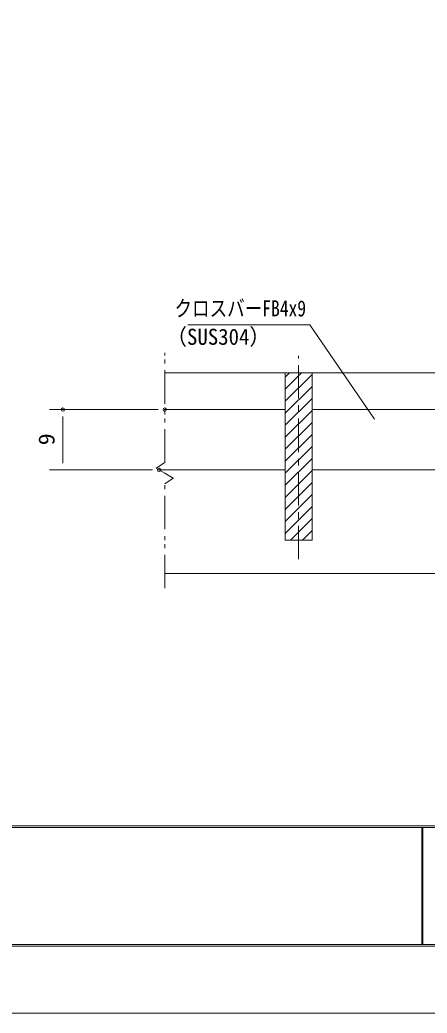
# Model space of a CAD drawing. Units: millimetres, scale not verified. Extents: x -1050 to 1050, y -742 to 742.
# Drawn here: x -460 to -156, y -742 to 0 of the extents above; entities that cross this region are included whole.
import ezdxf
from ezdxf.enums import TextEntityAlignment as Align

# ---------------------------------------------------------------- set-up
doc = ezdxf.new("R2010")
doc.units = ezdxf.units.MM
doc.header["$LTSCALE"] = 5
doc.header["$PDMODE"] = 32
doc.header["$PDSIZE"] = 2.5
doc.linetypes.add('CHAIN1', pattern=[8, 5, -1, 1, -1])
doc.linetypes.add('DOUBLE_CHAIN1', pattern=[8.8, 5, -1, 0.6, -0.6, 0.6, -1])
for name, color, linetype, lineweight in [('0-0_7-図\u3000枠', 4, 'Continuous', 9), ('0-1_寸法注釈', 2, 'Continuous', 9), ('0-2_蓋', 5, 'Continuous', 9), ('0-4_DEFPOINTS', 134, 'Continuous', 9), ('0-5_中心線', 6, 'CHAIN1', 9), ('0-7_ハッチング', 4, 'Continuous', 9), ('0-8_想像線', 134, 'DOUBLE_CHAIN1', 9)]:
    doc.layers.add(name, color=color, linetype=linetype, lineweight=lineweight)
doc.styles.add('ＭＳ ゴシック', font='')
doc.styles.get('ＭＳ ゴシック').set_extended_font_data('MS Gothic')

msp = doc.modelspace()

# ---------------------------------------------------------------- linework, layer by layer
at = {"layer": '0-0_7-図\u3000枠'}
for p, q in [((998.75, -602.5), (-973.75, -602.5)), ((998.75, -603.75), (-973.75, -603.75)), ((-159.5, -691.25), (-159.5, -603.75)), ((-158.75, -691.25), (-158.75, -603.75)), ((1000, -692.5), (-975, -692.5)), ((998.75, -691.25), (-973.75, -691.25))]:
    msp.add_line(p, q, dxfattribs=at)
at = {"layer": '0-1_寸法注釈'}
for p, q in [((-356.5, -291.384), (-437.517, -291.384)), ((-427.517, -331.384), (-427.517, -296.384)), ((-360.711, -336.384), (-437.517, -336.384))]:
    msp.add_line(p, q, dxfattribs=at)
msp.add_lwpolyline([(-334.226, -227.96), (-243.053, -227.96), (-194.791, -298.492)], dxfattribs=at)
at = {"layer": '0-2_蓋'}
for p, q in [((-351.5, -263.884), (348.5, -263.884)), ((-261.5, -263.884), (-261.5, -388.884)), ((-261.5, -263.884), (-241.5, -263.884)), ((-241.5, -388.884), (-241.5, -263.884)), ((-351.5, -291.384), (-261.5, -291.384)), ((-241.5, -291.384), (-136.5, -291.384)), ((-355.711, -336.384), (-261.5, -336.384)), ((-241.5, -336.384), (-136.5, -336.384)), ((-261.5, -388.884), (-241.5, -388.884)), ((-351.5, -413.884), (348.5, -413.884))]:
    msp.add_line(p, q, dxfattribs=at)
at = {"layer": '0-4_DEFPOINTS'}
msp.add_lwpolyline([(-1050, -742.5), (-1050, 742.5), (1050, 742.5), (1050, -742.5)], close=True, dxfattribs=at)
for p in [(-427.517, -291.384), (-351.5, -291.384), (-355.711, -336.384)]:
    msp.add_point(p, dxfattribs=at)
at = {"layer": '0-5_中心線'}
msp.add_line((-251.5, -403.111), (-251.5, -251.182), dxfattribs=at)
at = {"layer": '0-7_ハッチング'}
for p, q in [((-261.5, -267.124), (-258.259, -263.884)), ((-261.5, -276.105), (-249.279, -263.884)), ((-261.5, -285.085), (-241.5, -265.085)), ((-261.5, -294.065), (-241.5, -274.065)), ((-261.5, -303.045), (-241.5, -283.045)), ((-261.5, -312.026), (-241.5, -292.026)), ((-261.5, -321.006), (-241.5, -301.006)), ((-261.5, -329.986), (-241.5, -309.986)), ((-261.5, -338.966), (-241.5, -318.966)), ((-261.5, -347.947), (-241.5, -327.947)), ((-261.5, -356.927), (-241.5, -336.927)), ((-261.5, -365.907), (-241.5, -345.907)), ((-261.5, -374.887), (-241.5, -354.887)), ((-261.5, -383.868), (-241.5, -363.868)), ((-257.536, -388.884), (-241.5, -372.848)), ((-248.555, -388.884), (-241.5, -381.828))]:
    msp.add_line(p, q, dxfattribs=at)
msp.add_lwpolyline([(-241.5, -263.884), (-261.5, -263.884), (-261.5, -388.884), (-241.5, -388.884)], close=True, dxfattribs=at)
at = {"layer": '0-8_想像線'}
for p, q in [((-351.5, -330.935), (-351.5, -248.833)), ((-345.207, -342.62), (-351.5, -338.884)), ((-351.5, -346.833), (-345.207, -342.62)), ((-351.5, -424.829), (-351.5, -346.833))]:
    msp.add_line(p, q, dxfattribs=at)
msp.add_lwpolyline([(-351.5, -330.935), (-357.793, -335.147), (-351.5, -338.884)], dxfattribs=at)

# ---------------------------------------------------------------- texts
at = {"layer": '0-1_寸法注釈', "color": 7, "style": 'ＭＳ ゴシック'}
for s, width, p in [('クロスバーFB4x9', 0.8, (-344.246, -225.273)), ('（SUS304）', 0.95, (-350.467, -246.516))]:
    msp.add_text(s, height=12.02, dxfattribs=dict(at, width=width)).set_placement(p, align=Align.BOTTOM_LEFT)
at = {"layer": '0-1_寸法注釈', "color": 7, "style": 'ＭＳ ゴシック', "width": 1.1}
msp.add_text('9', height=12.02, rotation=90, dxfattribs=at).set_placement((-430.204, -318.032), align=Align.BOTTOM_LEFT)

doc.saveas('drawing.dxf')
